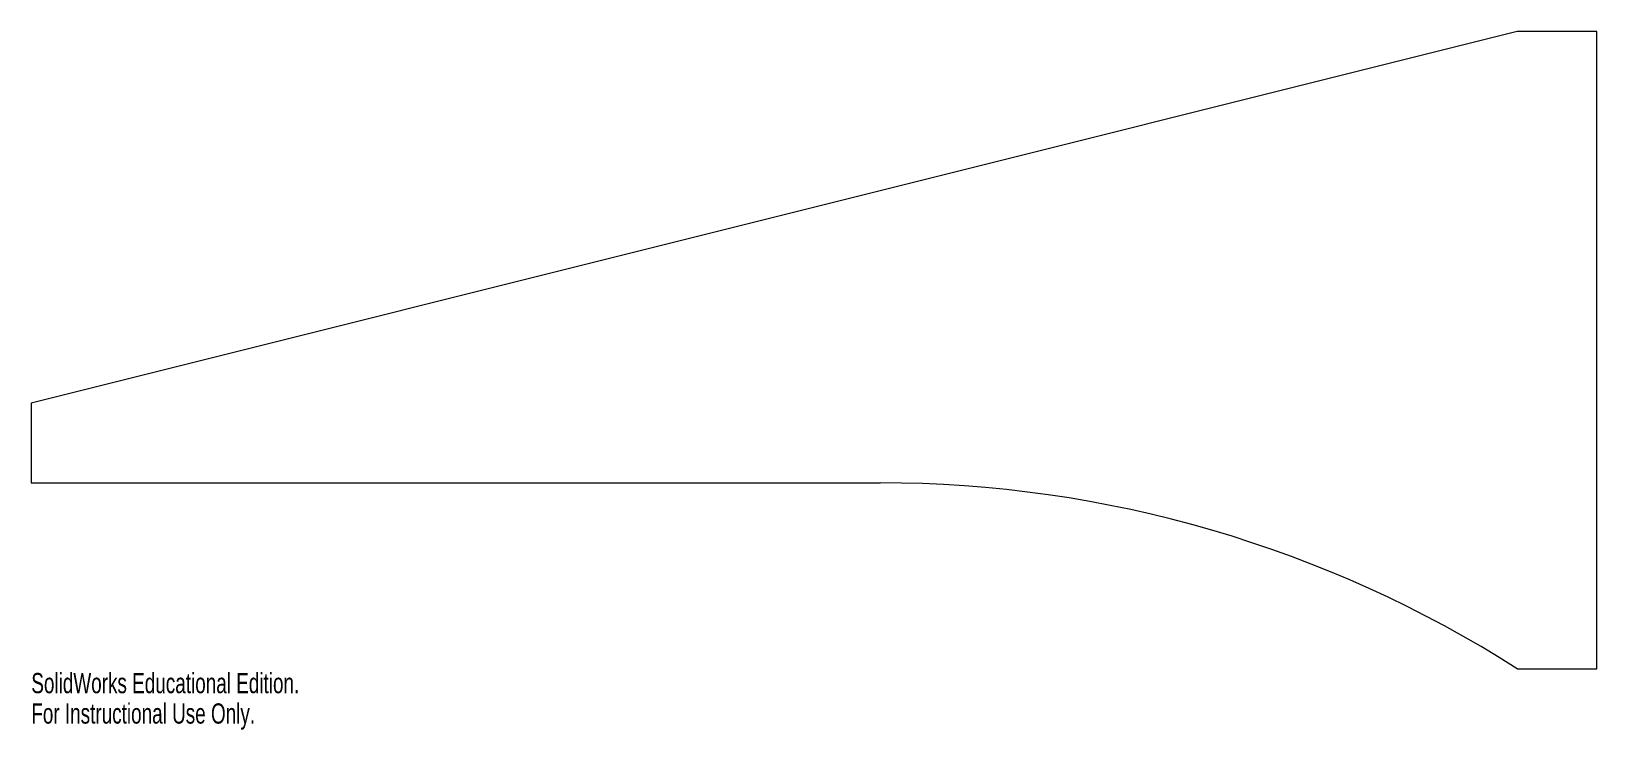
# Model space of a CAD drawing. Header units: inches. Extents: x 0 to 14.8, y -2.3 to 4.2.
import ezdxf

# ---------------------------------------------------------------- set-up
doc = ezdxf.new("R2010")
doc.units = ezdxf.units.IN
doc.header["$MEASUREMENT"] = 0
doc.styles.add('SLDTEXTSTYLE0', font='TXT', dxfattribs={"width": 0.7})

msp = doc.modelspace()

# ---------------------------------------------------------------- linework, layer by layer
at = {"color": 7, "linetype": 'Continuous', "lineweight": 15}
for p, q in [((14, 4.25), (0, 0.75)), ((14.75, 4.25), (14, 4.25)), ((14.75, -1.75), (14.75, 4.25)), ((0, 0.75), (0, 0)), ((0, 0), (8, 0)), ((14, -1.75), (14.75, -1.75))]:
    msp.add_line(p, q, dxfattribs=at)
msp.add_arc((8, -11.161), 11.161, 57.4796, 90, dxfattribs=at)

# ---------------------------------------------------------------- texts
at = {"color": 7, "linetype": 'Continuous', "char_height": 0.1903, "attachment_point": 1, "style": 'SLDTEXTSTYLE0'}
for s, insert in [('SolidWorks Educational Edition.', (0, -1.79)), ('For Instructional Use Only.', (0, -2.076))]:
    msp.add_mtext(s, dxfattribs=dict(at, insert=insert))

doc.saveas('drawing.dxf')
